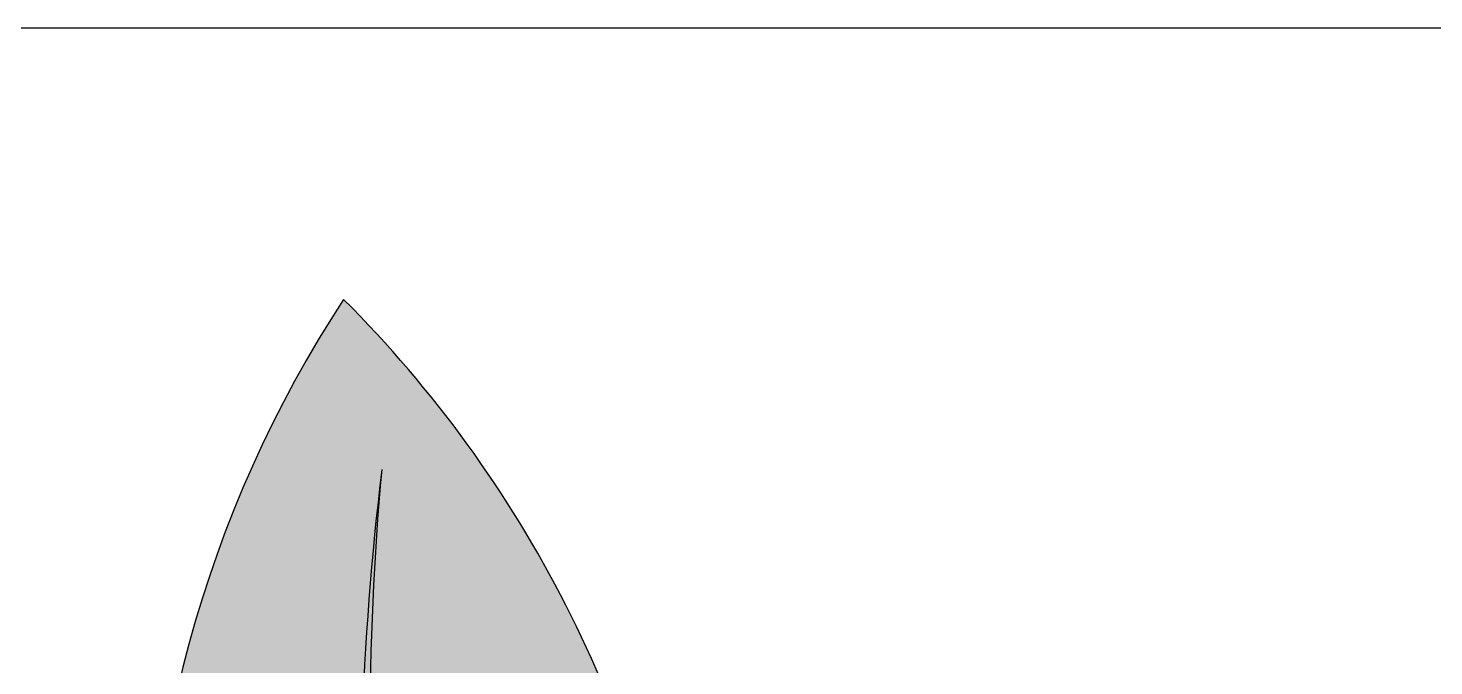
# Model space of a CAD drawing. Header units: inches. Extents: x 9636 to 21597, y -10243 to 557.
# Drawn here: x 14575.15 to 14584.43, y -8224.68 to -8220.47 of the extents above; entities that cross this region are included whole.
import ezdxf

# ---------------------------------------------------------------- set-up
doc = ezdxf.new("R2010")
doc.units = ezdxf.units.IN
doc.header["$MEASUREMENT"] = 0
doc.layers.add('MESA', color=7, linetype='Continuous')

# ---------------------------------------------------------------- blocks, each defined once
blk = doc.blocks.new('FF')
at = {"layer": 'MESA', "ltscale": 0.8}
h = blk.add_hatch(color=85, dxfattribs=at)
h.dxf.hatch_style = 1
h.set_gradient(color1=(103, 159, 96), color2=(179, 207, 175), one_color=1, tint=0.75, name='INVCURVED')
h.paths.add_polyline_path([(14579.46634132908, -8226.655330857098, -0.1995123331975758), (14578.17509318822, -8230.288011469747, -0.0967495278531692), (14577.481375164, -8223.385506393552, 0.08665420676483183), (14577.83955359198, -8230.230041212708, -0.1924888780828612), (14575.94032325299, -8227.020353058297, -0.1586077411667837), (14577.22959483956, -8222.26166327087, -0.1586077411660197)])
h = blk.add_hatch(color=85, dxfattribs=at)
h.dxf.hatch_style = 1
h.set_gradient(color1=(103, 159, 96), color2=(52, 80, 48), one_color=1, tint=0.25)
h.paths.add_polyline_path([(14577.481375164, -8223.385506393573, 0.09674952785286056), (14578.17509318822, -8230.288011469747, -0.007527451123012324), (14578.07195376534, -8230.398628061865, -0.01429188129494994), (14577.83955359198, -8230.230041212708, -0.08665420676455064)])
at = {"color": 252, "true_color": 0x939598}
blk.add_line((15113.18870581788, -8220.470320095861), (14456.18870581788, -8220.470320095861), dxfattribs=at)
at = {"layer": 'MESA', "ltscale": 0.8}
for centre, radius, start, end in [((14583.89698898802, -8226.62205607171), 7.966628528345955, 146.8158133070375, 182.8657359819063), ((14571.59681800312, -8227.895400504669), 7.966628528345955, 8.954961419247436, 45.00488409411028), ((14597.25887682798, -8225.782177652685), 19.92218876512046, 173.0904906967486, 192.9006862948735), ((14595.49729811981, -8225.060976372484), 18.09366407336492, 174.6868095904416, 196.7913696731723)]:
    blk.add_arc(centre, radius, start, end, dxfattribs=at)

msp = doc.modelspace()

# ---------------------------------------------------------------- block references
at = {"color": 18, "true_color": 0x000000}
msp.add_blockref('FF', (0, 0), dxfattribs=at)

doc.saveas('drawing.dxf')
